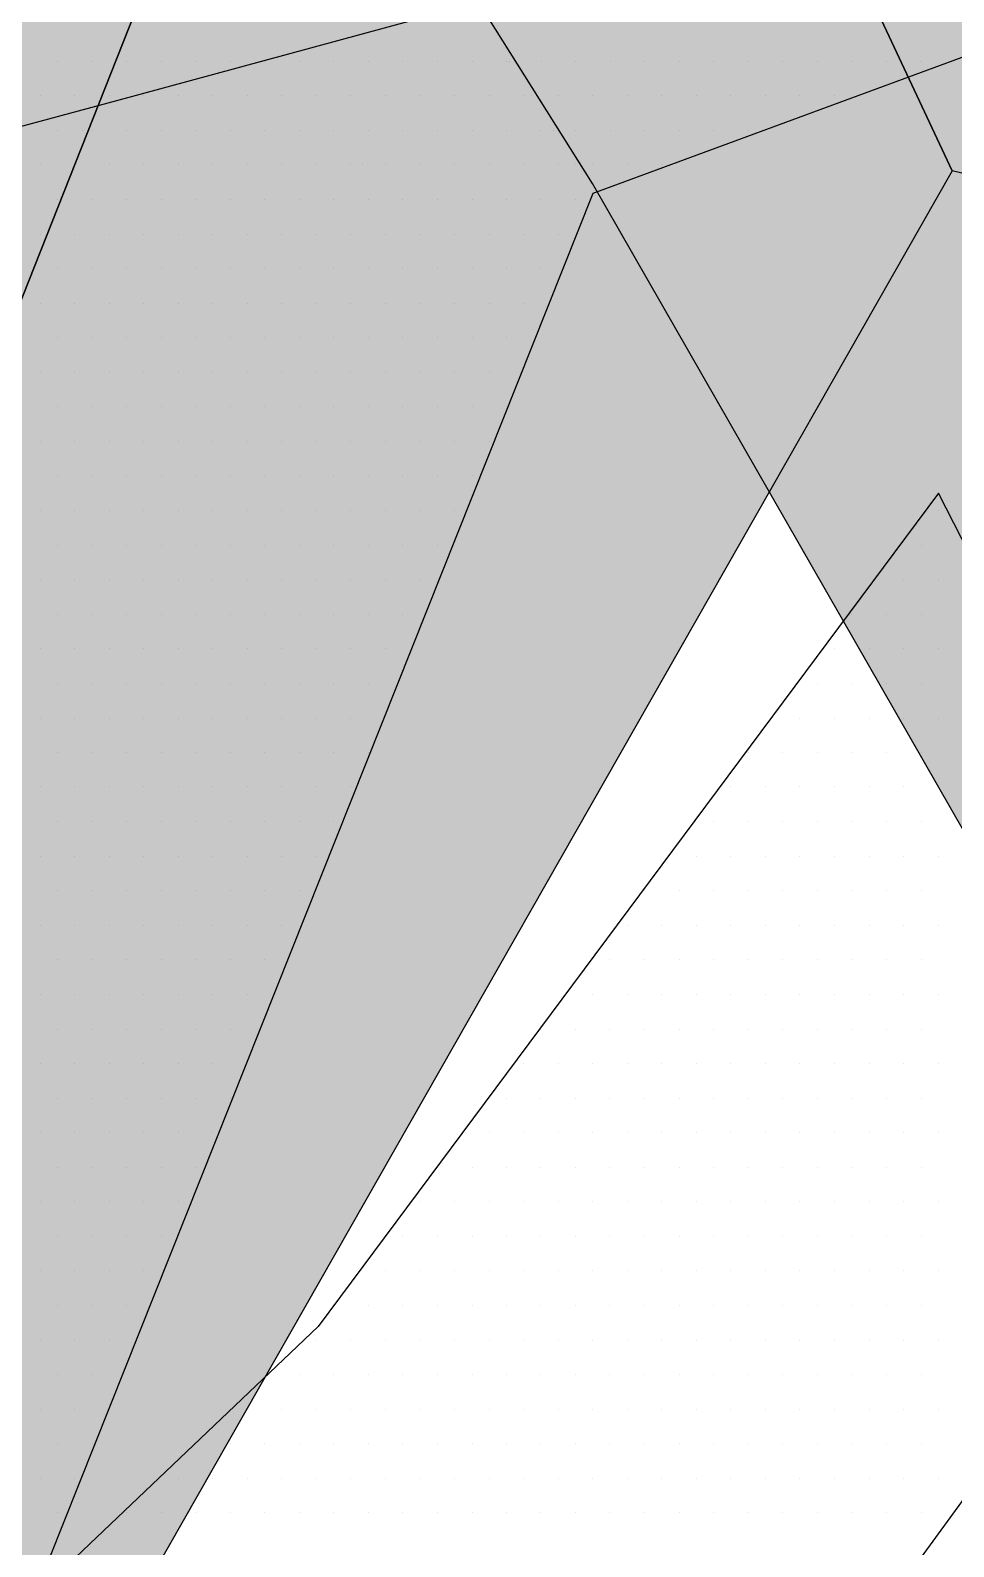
# Model space of a CAD drawing. Header units: metres. Extents: x 9606 to 9900, y 4805 to 4952.
# Drawn here: x 9864.864 to 9865.355, y 4851.531 to 4852.336 of the extents above; entities that cross this region are included whole.
import ezdxf

# ---------------------------------------------------------------- set-up
doc = ezdxf.new("R2010")
doc.units = ezdxf.units.M
doc.header["$LTSCALE"] = 2
doc.linetypes.add('CACHEX2', pattern=[0.75, 0.5, -0.25])
for name, color, linetype in [('CARTOUCHE', 7, 'Continuous'), ('LOGO', 4, 'Continuous'), ('rosace', 7, 'Continuous')]:
    doc.layers.add(name, color=color, linetype=linetype)

# ---------------------------------------------------------------- blocks, each defined once
blk = doc.blocks.new('A$C715108E3')
at = {"layer": 'LOGO', "color": 131}
for p, q in [((-9.2863, -14.5238), (-9.2863, -14.5238)), ((-9.1945, -14.5238), (-9.1945, -14.5238)), ((-9.1027, -14.5238), (-9.1027, -14.5238)), ((-9.0112, -14.5238), (-9.0112, -14.5238)), ((-8.9194, -14.5238), (-8.9194, -14.5238)), ((-8.8275, -14.5238), (-8.8275, -14.5238)), ((-8.7361, -14.5238), (-8.7361, -14.5238)), ((-8.6442, -14.5238), (-8.6442, -14.5238)), ((-8.552, -14.5238), (-8.552, -14.5238)), ((-8.461, -14.5238), (-8.461, -14.5238)), ((-8.3691, -14.5238), (-8.3691, -14.5238)), ((-8.2771, -14.5238), (-8.2771, -14.5238)), ((-8.1851, -14.5238), (-8.1851, -14.5238)), ((-8.0938, -14.5238), (-8.0938, -14.5238)), ((-8.0863, -14.5238), (-8.0863, -14.5238)), ((-8.0018, -14.5238), (-8.0018, -14.5238)), ((-7.91, -14.5238), (-7.91, -14.5238)), ((-7.8185, -14.5238), (-7.8185, -14.5238)), ((-7.7267, -14.5238), (-7.7267, -14.5238)), ((-7.635, -14.5238), (-7.635, -14.5238)), ((-7.5434, -14.5238), (-7.5434, -14.5238)), ((-7.4515, -14.5238), (-7.4515, -14.5238)), ((-7.3597, -14.5238), (-7.3597, -14.5238)), ((-7.2683, -14.5238), (-7.2683, -14.5238)), ((-7.1764, -14.5238), (-7.1764, -14.5238)), ((-7.0846, -14.5238), (-7.0846, -14.5238)), ((-6.9928, -14.5238), (-6.9928, -14.5238)), ((-9.3321, -14.6152), (-9.3321, -14.6152)), ((-9.2402, -14.6152), (-9.2402, -14.6152)), ((-9.1488, -14.6152), (-9.1488, -14.6152)), ((-9.0569, -14.6152), (-9.0569, -14.6152)), ((-8.9649, -14.6152), (-8.9649, -14.6152)), ((-8.8736, -14.6152), (-8.8736, -14.6152)), ((-8.7818, -14.6152), (-8.7818, -14.6152)), ((-8.69, -14.6152), (-8.69, -14.6152)), ((-8.5985, -14.6152), (-8.5985, -14.6152)), ((-8.5067, -14.6152), (-8.5067, -14.6152)), ((-8.4149, -14.6152), (-8.4149, -14.6152)), ((-8.3228, -14.6152), (-8.3228, -14.6152)), ((-8.2316, -14.6152), (-8.2316, -14.6152)), ((-8.1395, -14.6152), (-8.1395, -14.6152)), ((-8.0475, -14.6152), (-8.0475, -14.6152)), ((-8.0275, -14.6152), (-8.0275, -14.6152)), ((-7.9563, -14.6152), (-7.9563, -14.6152)), ((-7.8642, -14.6152), (-7.8642, -14.6152)), ((-7.7724, -14.6152), (-7.7724, -14.6152)), ((-7.6809, -14.6152), (-7.6809, -14.6152)), ((-7.5891, -14.6152), (-7.5891, -14.6152)), ((-7.4973, -14.6152), (-7.4973, -14.6152)), ((-7.4058, -14.6152), (-7.4058, -14.6152)), ((-7.314, -14.6152), (-7.314, -14.6152)), ((-7.2222, -14.6152), (-7.2222, -14.6152)), ((-9.2863, -14.7076), (-9.2863, -14.7076)), ((-9.2205, -14.7076), (-9.2205, -14.7076)), ((-9.1945, -14.7076), (-9.1945, -14.7076)), ((-9.1027, -14.7076), (-9.1027, -14.7076)), ((-9.0112, -14.7076), (-9.0112, -14.7076)), ((-8.9194, -14.7076), (-8.9194, -14.7076)), ((-8.8275, -14.7076), (-8.8275, -14.7076)), ((-8.7361, -14.7076), (-8.7361, -14.7076)), ((-8.6442, -14.7076), (-8.6442, -14.7076)), ((-8.552, -14.7076), (-8.552, -14.7076)), ((-8.461, -14.7076), (-8.461, -14.7076)), ((-8.3691, -14.7076), (-8.3691, -14.7076)), ((-8.2771, -14.7076), (-8.2771, -14.7076)), ((-8.1851, -14.7076), (-8.1851, -14.7076)), ((-8.0938, -14.7076), (-8.0938, -14.7076)), ((-8.002, -14.7076), (-8.002, -14.7076)), ((-7.9692, -14.7076), (-7.9692, -14.7076)), ((-7.91, -14.7076), (-7.91, -14.7076)), ((-7.8185, -14.7076), (-7.8185, -14.7076)), ((-7.7267, -14.7076), (-7.7267, -14.7076)), ((-7.635, -14.7076), (-7.635, -14.7076)), ((-7.5434, -14.7076), (-7.5434, -14.7076)), ((-7.4515, -14.7076), (-7.4515, -14.7076)), ((-9.3321, -14.7991), (-9.3321, -14.7991)), ((-9.2402, -14.7991), (-9.2402, -14.7991)), ((-9.1488, -14.7991), (-9.1488, -14.7991)), ((-9.0569, -14.7991), (-9.0569, -14.7991)), ((-8.9651, -14.7991), (-8.9651, -14.7991)), ((-8.8736, -14.7991), (-8.8736, -14.7991)), ((-8.7818, -14.7991), (-8.7818, -14.7991)), ((-8.69, -14.7991), (-8.69, -14.7991)), ((-8.5985, -14.7991), (-8.5985, -14.7991)), ((-8.5067, -14.7991), (-8.5067, -14.7991)), ((-8.4752, -14.7991), (-8.4752, -14.7991)), ((-8.4149, -14.7991), (-8.4149, -14.7991)), ((-8.3228, -14.7991), (-8.3228, -14.7991)), ((-8.2316, -14.7991), (-8.2316, -14.7991)), ((-8.1395, -14.7991), (-8.1395, -14.7991)), ((-8.0475, -14.7991), (-8.0475, -14.7991)), ((-7.9563, -14.7991), (-7.9563, -14.7991)), ((-7.9111, -14.7991), (-7.9111, -14.7991)), ((-7.8642, -14.7991), (-7.8642, -14.7991)), ((-7.7724, -14.7991), (-7.7724, -14.7991)), ((-7.6809, -14.7991), (-7.6809, -14.7991)), ((-9.2863, -14.8905), (-9.2863, -14.8905)), ((-9.1945, -14.8905), (-9.1945, -14.8905)), ((-9.1027, -14.8905), (-9.1027, -14.8905)), ((-9.0112, -14.8905), (-9.0112, -14.8905)), ((-8.9194, -14.8905), (-8.9194, -14.8905)), ((-8.8273, -14.8905), (-8.8273, -14.8905)), ((-8.7361, -14.8905), (-8.7361, -14.8905)), ((-8.6442, -14.8905), (-8.6442, -14.8905)), ((-8.552, -14.8905), (-8.552, -14.8905)), ((-8.461, -14.8905), (-8.461, -14.8905)), ((-8.3691, -14.8905), (-8.3691, -14.8905)), ((-8.2771, -14.8905), (-8.2771, -14.8905)), ((-8.1851, -14.8905), (-8.1851, -14.8905)), ((-8.094, -14.8905), (-8.094, -14.8905)), ((-8.002, -14.8905), (-8.002, -14.8905)), ((-7.91, -14.8905), (-7.91, -14.8905)), ((-9.3321, -14.9827), (-9.3321, -14.9827)), ((-9.2402, -14.9827), (-9.2402, -14.9827)), ((-9.1488, -14.9827), (-9.1488, -14.9827)), ((-9.0569, -14.9827), (-9.0569, -14.9827)), ((-8.9651, -14.9827), (-8.9651, -14.9827)), ((-8.8736, -14.9827), (-8.8736, -14.9827)), ((-8.7818, -14.9827), (-8.7818, -14.9827)), ((-8.69, -14.9827), (-8.69, -14.9827)), ((-8.5985, -14.9827), (-8.5985, -14.9827)), ((-8.5067, -14.9827), (-8.5067, -14.9827)), ((-8.4149, -14.9827), (-8.4149, -14.9827)), ((-8.3228, -14.9827), (-8.3228, -14.9827)), ((-8.2316, -14.9827), (-8.2316, -14.9827)), ((-8.1394, -14.9827), (-8.1394, -14.9827)), ((-8.0475, -14.9827), (-8.0475, -14.9827)), ((-7.9563, -14.9827), (-7.9563, -14.9827)), ((-9.2863, -15.0742), (-9.2863, -15.0742)), ((-9.1945, -15.0742), (-9.1945, -15.0742)), ((-9.1027, -15.0742), (-9.1027, -15.0742)), ((-9.0112, -15.0742), (-9.0112, -15.0742)), ((-8.9194, -15.0742), (-8.9194, -15.0742)), ((-8.8273, -15.0742), (-8.8273, -15.0742)), ((-8.7361, -15.0742), (-8.7361, -15.0742)), ((-8.6442, -15.0742), (-8.6442, -15.0742)), ((-8.552, -15.0742), (-8.552, -15.0742)), ((-8.461, -15.0742), (-8.461, -15.0742)), ((-8.3691, -15.0742), (-8.3691, -15.0742)), ((-8.2771, -15.0742), (-8.2771, -15.0742)), ((-8.1851, -15.0742), (-8.1851, -15.0742)), ((-8.094, -15.0742), (-8.094, -15.0742)), ((-8.002, -15.0742), (-8.002, -15.0742)), ((-9.3321, -15.1655), (-9.3321, -15.1655)), ((-9.2402, -15.1655), (-9.2402, -15.1655)), ((-9.1488, -15.1655), (-9.1488, -15.1655)), ((-9.0569, -15.1655), (-9.0569, -15.1655)), ((-8.9651, -15.1655), (-8.9651, -15.1655)), ((-8.8736, -15.1655), (-8.8736, -15.1655)), ((-8.7818, -15.1655), (-8.7818, -15.1655)), ((-8.69, -15.1655), (-8.69, -15.1655)), ((-8.5985, -15.1655), (-8.5985, -15.1655)), ((-8.5067, -15.1655), (-8.5067, -15.1655)), ((-8.4149, -15.1655), (-8.4149, -15.1655)), ((-8.3228, -15.1655), (-8.3228, -15.1655)), ((-8.2316, -15.1655), (-8.2316, -15.1655)), ((-8.1394, -15.1655), (-8.1394, -15.1655)), ((-8.0475, -15.1655), (-8.0475, -15.1655)), ((-9.2863, -15.2579), (-9.2863, -15.2579)), ((-9.1945, -15.2579), (-9.1945, -15.2579)), ((-9.1027, -15.2579), (-9.1027, -15.2579)), ((-9.0112, -15.2579), (-9.0112, -15.2579)), ((-8.9194, -15.2579), (-8.9194, -15.2579)), ((-8.8273, -15.2579), (-8.8273, -15.2579)), ((-8.7361, -15.2579), (-8.7361, -15.2579)), ((-8.6442, -15.2579), (-8.6442, -15.2579)), ((-8.552, -15.2579), (-8.552, -15.2579)), ((-8.461, -15.2579), (-8.461, -15.2579)), ((-8.3691, -15.2579), (-8.3691, -15.2579)), ((-8.2771, -15.2579), (-8.2771, -15.2579)), ((-8.1851, -15.2579), (-8.1851, -15.2579)), ((-8.094, -15.2579), (-8.094, -15.2579)), ((-9.3321, -15.3493), (-9.3321, -15.3493)), ((-9.2402, -15.3493), (-9.2402, -15.3493)), ((-9.1488, -15.3493), (-9.1488, -15.3493)), ((-9.0569, -15.3493), (-9.0569, -15.3493)), ((-8.9651, -15.3493), (-8.9651, -15.3493)), ((-8.8736, -15.3493), (-8.8736, -15.3493)), ((-8.7818, -15.3493), (-8.7818, -15.3493)), ((-8.69, -15.3493), (-8.69, -15.3493)), ((-8.5985, -15.3493), (-8.5985, -15.3493)), ((-8.5067, -15.3493), (-8.5067, -15.3493)), ((-8.4149, -15.3493), (-8.4149, -15.3493)), ((-8.3228, -15.3493), (-8.3228, -15.3493)), ((-8.2316, -15.3493), (-8.2316, -15.3493)), ((-8.1394, -15.3493), (-8.1394, -15.3493)), ((-9.2863, -15.4406), (-9.2863, -15.4406)), ((-9.1945, -15.4406), (-9.1945, -15.4406)), ((-9.1027, -15.4406), (-9.1027, -15.4406)), ((-9.0112, -15.4406), (-9.0112, -15.4406)), ((-8.9194, -15.4406), (-8.9194, -15.4406)), ((-8.8273, -15.4406), (-8.8273, -15.4406)), ((-8.7361, -15.4406), (-8.7361, -15.4406)), ((-8.6442, -15.4406), (-8.6442, -15.4406)), ((-8.552, -15.4406), (-8.552, -15.4406)), ((-8.461, -15.4406), (-8.461, -15.4406)), ((-8.3691, -15.4406), (-8.3691, -15.4406)), ((-8.2771, -15.4406), (-8.2771, -15.4406)), ((-8.1851, -15.4406), (-8.1851, -15.4406)), ((-8.094, -15.4406), (-8.094, -15.4406)), ((-9.3321, -15.5332), (-9.3321, -15.5332)), ((-9.2402, -15.5332), (-9.2402, -15.5332)), ((-9.1488, -15.5332), (-9.1488, -15.5332)), ((-9.0569, -15.5332), (-9.0569, -15.5332)), ((-8.9651, -15.5332), (-8.9651, -15.5332)), ((-8.8736, -15.5332), (-8.8736, -15.5332)), ((-8.7818, -15.5332), (-8.7818, -15.5332)), ((-8.69, -15.5332), (-8.69, -15.5332)), ((-8.5985, -15.5332), (-8.5985, -15.5332)), ((-8.5067, -15.5332), (-8.5067, -15.5332)), ((-8.4149, -15.5332), (-8.4149, -15.5332)), ((-8.3228, -15.5332), (-8.3228, -15.5332)), ((-8.2316, -15.5332), (-8.2316, -15.5332)), ((-8.1394, -15.5332), (-8.1394, -15.5332)), ((-9.2863, -15.6246), (-9.2863, -15.6246)), ((-9.1945, -15.6246), (-9.1945, -15.6246)), ((-9.1027, -15.6246), (-9.1027, -15.6246)), ((-9.0112, -15.6246), (-9.0112, -15.6246)), ((-8.9194, -15.6246), (-8.9194, -15.6246)), ((-8.8273, -15.6246), (-8.8273, -15.6246)), ((-8.7361, -15.6246), (-8.7361, -15.6246)), ((-8.6442, -15.6246), (-8.6442, -15.6246)), ((-8.552, -15.6246), (-8.552, -15.6246)), ((-8.461, -15.6246), (-8.461, -15.6246)), ((-8.3691, -15.6246), (-8.3691, -15.6246)), ((-8.2771, -15.6246), (-8.2771, -15.6246)), ((-8.1851, -15.6246), (-8.1851, -15.6246)), ((-9.3321, -15.7159), (-9.3321, -15.7159)), ((-9.2402, -15.7159), (-9.2402, -15.7159)), ((-9.1488, -15.7159), (-9.1488, -15.7159)), ((-9.0569, -15.7159), (-9.0569, -15.7159)), ((-8.9651, -15.7159), (-8.9651, -15.7159)), ((-8.8736, -15.7159), (-8.8736, -15.7159)), ((-8.7818, -15.7159), (-8.7818, -15.7159)), ((-8.69, -15.7159), (-8.69, -15.7159)), ((-8.5985, -15.7159), (-8.5985, -15.7159)), ((-8.5067, -15.7159), (-8.5067, -15.7159)), ((-8.4149, -15.7159), (-8.4149, -15.7159)), ((-8.3228, -15.7159), (-8.3228, -15.7159)), ((-8.2316, -15.7159), (-8.2316, -15.7159)), ((-6.9811, -15.7159), (-6.9811, -15.7159)), ((-6.947, -15.7159), (-6.947, -15.7159)), ((-9.2863, -15.8081), (-9.2863, -15.8081)), ((-9.1945, -15.8081), (-9.1945, -15.8081)), ((-9.1027, -15.8081), (-9.1027, -15.8081)), ((-9.0112, -15.8081), (-9.0112, -15.8081)), ((-8.9194, -15.8081), (-8.9194, -15.8081)), ((-8.8273, -15.8081), (-8.8273, -15.8081)), ((-8.7361, -15.8081), (-8.7361, -15.8081)), ((-8.6442, -15.8081), (-8.6442, -15.8081)), ((-8.552, -15.8081), (-8.552, -15.8081)), ((-8.461, -15.8081), (-8.461, -15.8081)), ((-8.3691, -15.8081), (-8.3691, -15.8081)), ((-8.2771, -15.8081), (-8.2771, -15.8081)), ((-7.049, -15.8081), (-7.049, -15.8081)), ((-6.9924, -15.8081), (-6.9924, -15.8081)), ((-9.3321, -15.8996), (-9.3321, -15.8996)), ((-9.2402, -15.8996), (-9.2402, -15.8996)), ((-9.1488, -15.8996), (-9.1488, -15.8996)), ((-9.0569, -15.8996), (-9.0569, -15.8996)), ((-8.9651, -15.8996), (-8.9651, -15.8996)), ((-8.8736, -15.8996), (-8.8736, -15.8996)), ((-8.7818, -15.8996), (-8.7818, -15.8996)), ((-8.69, -15.8996), (-8.69, -15.8996)), ((-8.5985, -15.8996), (-8.5985, -15.8996)), ((-8.5067, -15.8996), (-8.5067, -15.8996)), ((-8.4149, -15.8996), (-8.4149, -15.8996)), ((-8.3228, -15.8996), (-8.3228, -15.8996)), ((-7.1176, -15.8996), (-7.1176, -15.8996)), ((-7.0389, -15.8996), (-7.0389, -15.8996)), ((-6.947, -15.8996), (-6.947, -15.8996)), ((-9.2863, -15.991), (-9.2863, -15.991)), ((-9.1945, -15.991), (-9.1945, -15.991)), ((-9.1027, -15.991), (-9.1027, -15.991)), ((-9.0112, -15.991), (-9.0112, -15.991)), ((-8.9194, -15.991), (-8.9194, -15.991)), ((-8.8273, -15.991), (-8.8273, -15.991)), ((-8.7361, -15.991), (-8.7361, -15.991)), ((-8.6442, -15.991), (-8.6442, -15.991)), ((-8.552, -15.991), (-8.552, -15.991)), ((-8.461, -15.991), (-8.461, -15.991)), ((-8.3691, -15.991), (-8.3691, -15.991)), ((-7.1856, -15.991), (-7.1856, -15.991)), ((-7.1764, -15.991), (-7.1764, -15.991)), ((-7.0846, -15.991), (-7.0846, -15.991)), ((-6.9924, -15.991), (-6.9924, -15.991)), ((-9.3321, -16.0834), (-9.3321, -16.0834)), ((-9.2402, -16.0834), (-9.2402, -16.0834)), ((-9.1488, -16.0834), (-9.1488, -16.0834)), ((-9.0569, -16.0834), (-9.0569, -16.0834)), ((-8.9651, -16.0834), (-8.9651, -16.0834)), ((-8.8736, -16.0834), (-8.8736, -16.0834)), ((-8.7818, -16.0834), (-8.7818, -16.0834)), ((-8.69, -16.0834), (-8.69, -16.0834)), ((-8.5985, -16.0834), (-8.5985, -16.0834)), ((-8.5067, -16.0834), (-8.5067, -16.0834)), ((-8.4149, -16.0834), (-8.4149, -16.0834)), ((-7.254, -16.0834), (-7.254, -16.0834)), ((-7.2222, -16.0834), (-7.2222, -16.0834)), ((-7.1307, -16.0834), (-7.1307, -16.0834)), ((-7.0389, -16.0834), (-7.0389, -16.0834)), ((-6.947, -16.0834), (-6.947, -16.0834)), ((-9.2863, -16.1747), (-9.2863, -16.1747)), ((-9.1945, -16.1747), (-9.1945, -16.1747)), ((-9.1027, -16.1747), (-9.1027, -16.1747)), ((-9.0112, -16.1747), (-9.0112, -16.1747)), ((-8.9194, -16.1747), (-8.9194, -16.1747)), ((-8.8273, -16.1747), (-8.8273, -16.1747)), ((-8.7361, -16.1747), (-8.7361, -16.1747)), ((-8.6442, -16.1747), (-8.6442, -16.1747)), ((-8.552, -16.1747), (-8.552, -16.1747)), ((-8.461, -16.1747), (-8.461, -16.1747)), ((-7.3228, -16.1747), (-7.3228, -16.1747)), ((-7.2683, -16.1747), (-7.2683, -16.1747)), ((-7.1764, -16.1747), (-7.1764, -16.1747)), ((-7.0846, -16.1747), (-7.0846, -16.1747)), ((-6.9924, -16.1747), (-6.9924, -16.1747)), ((-9.3321, -16.2673), (-9.3321, -16.2673)), ((-9.2402, -16.2673), (-9.2402, -16.2673)), ((-9.1488, -16.2673), (-9.1488, -16.2673)), ((-9.0569, -16.2673), (-9.0569, -16.2673)), ((-8.9651, -16.2673), (-8.9651, -16.2673)), ((-8.8736, -16.2673), (-8.8736, -16.2673)), ((-8.7818, -16.2673), (-8.7818, -16.2673)), ((-8.69, -16.2673), (-8.69, -16.2673)), ((-8.5985, -16.2673), (-8.5985, -16.2673)), ((-8.5067, -16.2673), (-8.5067, -16.2673)), ((-7.3908, -16.2673), (-7.3908, -16.2673)), ((-7.314, -16.2673), (-7.314, -16.2673)), ((-7.2222, -16.2673), (-7.2222, -16.2673)), ((-7.1307, -16.2673), (-7.1307, -16.2673)), ((-7.0389, -16.2673), (-7.0389, -16.2673)), ((-6.947, -16.2673), (-6.947, -16.2673)), ((-9.2863, -16.3587), (-9.2863, -16.3587)), ((-9.1945, -16.3587), (-9.1945, -16.3587)), ((-9.1027, -16.3587), (-9.1027, -16.3587)), ((-9.0112, -16.3587), (-9.0112, -16.3587)), ((-8.9194, -16.3587), (-8.9194, -16.3587)), ((-8.8273, -16.3587), (-8.8273, -16.3587)), ((-8.7361, -16.3587), (-8.7361, -16.3587)), ((-8.6442, -16.3587), (-8.6442, -16.3587)), ((-8.552, -16.3587), (-8.552, -16.3587)), ((-8.461, -16.3587), (-8.461, -16.3587)), ((-7.4592, -16.3587), (-7.4592, -16.3587)), ((-7.4515, -16.3587), (-7.4515, -16.3587)), ((-7.3597, -16.3587), (-7.3597, -16.3587)), ((-7.2683, -16.3587), (-7.2683, -16.3587)), ((-7.1764, -16.3587), (-7.1764, -16.3587)), ((-7.0846, -16.3587), (-7.0846, -16.3587)), ((-6.9924, -16.3587), (-6.9924, -16.3587)), ((-9.3321, -16.45), (-9.3321, -16.45)), ((-9.2402, -16.45), (-9.2402, -16.45)), ((-9.1488, -16.45), (-9.1488, -16.45)), ((-9.0569, -16.45), (-9.0569, -16.45)), ((-8.9651, -16.45), (-8.9651, -16.45)), ((-8.8736, -16.45), (-8.8736, -16.45)), ((-8.7818, -16.45), (-8.7818, -16.45)), ((-8.69, -16.45), (-8.69, -16.45)), ((-8.5985, -16.45), (-8.5985, -16.45)), ((-8.5067, -16.45), (-8.5067, -16.45)), ((-7.5276, -16.45), (-7.5276, -16.45)), ((-7.4973, -16.45), (-7.4973, -16.45)), ((-7.4058, -16.45), (-7.4058, -16.45)), ((-7.314, -16.45), (-7.314, -16.45)), ((-7.2222, -16.45), (-7.2222, -16.45)), ((-7.1307, -16.45), (-7.1307, -16.45)), ((-7.0389, -16.45), (-7.0389, -16.45)), ((-6.947, -16.45), (-6.947, -16.45)), ((-9.2863, -16.5424), (-9.2863, -16.5424)), ((-9.1945, -16.5424), (-9.1945, -16.5424)), ((-9.1027, -16.5424), (-9.1027, -16.5424)), ((-9.0112, -16.5424), (-9.0112, -16.5424)), ((-8.9194, -16.5424), (-8.9194, -16.5424)), ((-8.8273, -16.5424), (-8.8273, -16.5424)), ((-8.7361, -16.5424), (-8.7361, -16.5424)), ((-8.6442, -16.5424), (-8.6442, -16.5424)), ((-8.552, -16.5424), (-8.552, -16.5424)), ((-7.5957, -16.5424), (-7.5957, -16.5424)), ((-7.5434, -16.5424), (-7.5434, -16.5424)), ((-7.4515, -16.5424), (-7.4515, -16.5424)), ((-7.3597, -16.5424), (-7.3597, -16.5424)), ((-7.2683, -16.5424), (-7.2683, -16.5424)), ((-7.1764, -16.5424), (-7.1764, -16.5424)), ((-7.0846, -16.5424), (-7.0846, -16.5424)), ((-6.9924, -16.5424), (-6.9924, -16.5424)), ((-9.3321, -16.6339), (-9.3321, -16.6339)), ((-9.2402, -16.6339), (-9.2402, -16.6339)), ((-9.1488, -16.6339), (-9.1488, -16.6339)), ((-9.0569, -16.6339), (-9.0569, -16.6339)), ((-8.9651, -16.6339), (-8.9651, -16.6339)), ((-8.8736, -16.6339), (-8.8736, -16.6339)), ((-8.7818, -16.6339), (-8.7818, -16.6339)), ((-8.69, -16.6339), (-8.69, -16.6339)), ((-8.5985, -16.6339), (-8.5985, -16.6339)), ((-7.6641, -16.6339), (-7.6641, -16.6339)), ((-7.5891, -16.6339), (-7.5891, -16.6339)), ((-7.4973, -16.6339), (-7.4973, -16.6339)), ((-7.4058, -16.6339), (-7.4058, -16.6339)), ((-7.314, -16.6339), (-7.314, -16.6339)), ((-7.2222, -16.6339), (-7.2222, -16.6339)), ((-7.1307, -16.6339), (-7.1307, -16.6339)), ((-7.0389, -16.6339), (-7.0389, -16.6339)), ((-6.947, -16.6339), (-6.947, -16.6339)), ((-9.2863, -16.7251), (-9.2863, -16.7251)), ((-9.1945, -16.7251), (-9.1945, -16.7251)), ((-9.1027, -16.7251), (-9.1027, -16.7251)), ((-9.0112, -16.7251), (-9.0112, -16.7251)), ((-8.9194, -16.7251), (-8.9194, -16.7251)), ((-8.8273, -16.7251), (-8.8273, -16.7251)), ((-8.7361, -16.7251), (-8.7361, -16.7251)), ((-8.6442, -16.7251), (-8.6442, -16.7251)), ((-7.7321, -16.7251), (-7.7321, -16.7251)), ((-7.7267, -16.7251), (-7.7267, -16.7251)), ((-7.635, -16.7251), (-7.635, -16.7251)), ((-7.5434, -16.7251), (-7.5434, -16.7251)), ((-7.4515, -16.7251), (-7.4515, -16.7251)), ((-7.3597, -16.7251), (-7.3597, -16.7251)), ((-7.2683, -16.7251), (-7.2683, -16.7251)), ((-7.1764, -16.7251), (-7.1764, -16.7251)), ((-7.0846, -16.7251), (-7.0846, -16.7251)), ((-6.9924, -16.7251), (-6.9924, -16.7251)), ((-9.3321, -16.8175), (-9.3321, -16.8175)), ((-9.2402, -16.8175), (-9.2402, -16.8175)), ((-9.1488, -16.8175), (-9.1488, -16.8175)), ((-9.0569, -16.8175), (-9.0569, -16.8175)), ((-8.9651, -16.8175), (-8.9651, -16.8175)), ((-8.8736, -16.8175), (-8.8736, -16.8175)), ((-8.7818, -16.8175), (-8.7818, -16.8175)), ((-8.69, -16.8175), (-8.69, -16.8175)), ((-7.8005, -16.8175), (-7.8005, -16.8175)), ((-7.7724, -16.8175), (-7.7724, -16.8175)), ((-7.6809, -16.8175), (-7.6809, -16.8175)), ((-7.5891, -16.8175), (-7.5891, -16.8175)), ((-7.4973, -16.8175), (-7.4973, -16.8175)), ((-7.4058, -16.8175), (-7.4058, -16.8175)), ((-7.314, -16.8175), (-7.314, -16.8175)), ((-7.2222, -16.8175), (-7.2222, -16.8175)), ((-7.1307, -16.8175), (-7.1307, -16.8175)), ((-7.0389, -16.8175), (-7.0389, -16.8175)), ((-6.947, -16.8175), (-6.947, -16.8175)), ((-9.2863, -16.909), (-9.2863, -16.909)), ((-9.1945, -16.909), (-9.1945, -16.909)), ((-9.1027, -16.909), (-9.1027, -16.909)), ((-9.0112, -16.909), (-9.0112, -16.909)), ((-8.9194, -16.909), (-8.9194, -16.909)), ((-8.8273, -16.909), (-8.8273, -16.909)), ((-8.7361, -16.909), (-8.7361, -16.909)), ((-7.8693, -16.909), (-7.8693, -16.909)), ((-7.8187, -16.909), (-7.8187, -16.909)), ((-7.7267, -16.909), (-7.7267, -16.909)), ((-7.635, -16.909), (-7.635, -16.909)), ((-7.5434, -16.909), (-7.5434, -16.909)), ((-7.4515, -16.909), (-7.4515, -16.909)), ((-7.3597, -16.909), (-7.3597, -16.909)), ((-7.2683, -16.909), (-7.2683, -16.909)), ((-7.1764, -16.909), (-7.1764, -16.909)), ((-7.0846, -16.909), (-7.0846, -16.909)), ((-6.9924, -16.909), (-6.9924, -16.909)), ((-9.3321, -17.0003), (-9.3321, -17.0003)), ((-9.2402, -17.0003), (-9.2402, -17.0003)), ((-9.1488, -17.0003), (-9.1488, -17.0003)), ((-9.0569, -17.0003), (-9.0569, -17.0003)), ((-8.9651, -17.0003), (-8.9651, -17.0003)), ((-8.8736, -17.0003), (-8.8736, -17.0003)), ((-8.7818, -17.0003), (-8.7818, -17.0003)), ((-7.9373, -17.0003), (-7.9373, -17.0003)), ((-7.8642, -17.0003), (-7.8642, -17.0003)), ((-7.7724, -17.0003), (-7.7724, -17.0003)), ((-7.6809, -17.0003), (-7.6809, -17.0003)), ((-7.5891, -17.0003), (-7.5891, -17.0003)), ((-7.4973, -17.0003), (-7.4973, -17.0003)), ((-7.4058, -17.0003), (-7.4058, -17.0003)), ((-7.314, -17.0003), (-7.314, -17.0003)), ((-7.2222, -17.0003), (-7.2222, -17.0003)), ((-7.1307, -17.0003), (-7.1307, -17.0003)), ((-7.0389, -17.0003), (-7.0389, -17.0003)), ((-6.947, -17.0003), (-6.947, -17.0003)), ((-9.2863, -17.0928), (-9.2863, -17.0928)), ((-9.1945, -17.0928), (-9.1945, -17.0928)), ((-9.1027, -17.0928), (-9.1027, -17.0928)), ((-9.0112, -17.0928), (-9.0112, -17.0928)), ((-8.9194, -17.0928), (-8.9194, -17.0928)), ((-8.8273, -17.0928), (-8.8273, -17.0928)), ((-8.0059, -17.0928), (-8.0059, -17.0928)), ((-8.002, -17.0928), (-8.002, -17.0928)), ((-7.91, -17.0928), (-7.91, -17.0928)), ((-7.8187, -17.0928), (-7.8187, -17.0928)), ((-7.7267, -17.0928), (-7.7267, -17.0928)), ((-7.635, -17.0928), (-7.635, -17.0928)), ((-7.5434, -17.0928), (-7.5434, -17.0928)), ((-7.4515, -17.0928), (-7.4515, -17.0928)), ((-7.3597, -17.0928), (-7.3597, -17.0928)), ((-7.2683, -17.0928), (-7.2683, -17.0928)), ((-7.1764, -17.0928), (-7.1764, -17.0928)), ((-7.0846, -17.0928), (-7.0846, -17.0928)), ((-6.9924, -17.0928), (-6.9924, -17.0928)), ((-9.3321, -17.1843), (-9.3321, -17.1843)), ((-9.2402, -17.1843), (-9.2402, -17.1843)), ((-9.1488, -17.1843), (-9.1488, -17.1843)), ((-9.0569, -17.1843), (-9.0569, -17.1843)), ((-8.9651, -17.1843), (-8.9651, -17.1843)), ((-8.8736, -17.1843), (-8.8736, -17.1843)), ((-8.0743, -17.1843), (-8.0743, -17.1843)), ((-8.0475, -17.1843), (-8.0475, -17.1843)), ((-7.9563, -17.1843), (-7.9563, -17.1843)), ((-7.8642, -17.1843), (-7.8642, -17.1843)), ((-7.7724, -17.1843), (-7.7724, -17.1843)), ((-7.6809, -17.1843), (-7.6809, -17.1843)), ((-7.5891, -17.1843), (-7.5891, -17.1843)), ((-7.4973, -17.1843), (-7.4973, -17.1843)), ((-7.4058, -17.1843), (-7.4058, -17.1843)), ((-7.314, -17.1843), (-7.314, -17.1843)), ((-7.2222, -17.1843), (-7.2222, -17.1843)), ((-7.1307, -17.1843), (-7.1307, -17.1843)), ((-7.0389, -17.1843), (-7.0389, -17.1843)), ((-6.947, -17.1843), (-6.947, -17.1843)), ((-9.2863, -17.2756), (-9.2863, -17.2756)), ((-9.1945, -17.2756), (-9.1945, -17.2756)), ((-9.1027, -17.2756), (-9.1027, -17.2756)), ((-9.0112, -17.2756), (-9.0112, -17.2756)), ((-8.9194, -17.2756), (-8.9194, -17.2756)), ((-8.8273, -17.2756), (-8.8273, -17.2756)), ((-8.1424, -17.2756), (-8.1424, -17.2756)), ((-8.094, -17.2756), (-8.094, -17.2756)), ((-8.002, -17.2756), (-8.002, -17.2756)), ((-7.91, -17.2756), (-7.91, -17.2756)), ((-7.8187, -17.2756), (-7.8187, -17.2756)), ((-7.7267, -17.2756), (-7.7267, -17.2756)), ((-7.635, -17.2756), (-7.635, -17.2756)), ((-7.5434, -17.2756), (-7.5434, -17.2756)), ((-7.4515, -17.2756), (-7.4515, -17.2756)), ((-7.3597, -17.2756), (-7.3597, -17.2756)), ((-7.2683, -17.2756), (-7.2683, -17.2756)), ((-7.1764, -17.2756), (-7.1764, -17.2756)), ((-7.0846, -17.2756), (-7.0846, -17.2756)), ((-6.9924, -17.2756), (-6.9924, -17.2756)), ((-9.3321, -17.368), (-9.3321, -17.368)), ((-9.2402, -17.368), (-9.2402, -17.368)), ((-9.1488, -17.368), (-9.1488, -17.368)), ((-9.0569, -17.368), (-9.0569, -17.368)), ((-8.9651, -17.368), (-8.9651, -17.368)), ((-8.8736, -17.368), (-8.8736, -17.368)), ((-8.2108, -17.368), (-8.2108, -17.368)), ((-8.1394, -17.368), (-8.1394, -17.368)), ((-8.0475, -17.368), (-8.0475, -17.368)), ((-7.9563, -17.368), (-7.9563, -17.368)), ((-7.8642, -17.368), (-7.8642, -17.368)), ((-7.7724, -17.368), (-7.7724, -17.368)), ((-7.6809, -17.368), (-7.6809, -17.368)), ((-7.5891, -17.368), (-7.5891, -17.368)), ((-7.4973, -17.368), (-7.4973, -17.368)), ((-7.4058, -17.368), (-7.4058, -17.368)), ((-7.314, -17.368), (-7.314, -17.368)), ((-7.2222, -17.368), (-7.2222, -17.368)), ((-7.1307, -17.368), (-7.1307, -17.368)), ((-7.0389, -17.368), (-7.0389, -17.368)), ((-6.947, -17.368), (-6.947, -17.368)), ((-9.2863, -17.4592), (-9.2863, -17.4592)), ((-9.1945, -17.4592), (-9.1945, -17.4592)), ((-9.1027, -17.4592), (-9.1027, -17.4592)), ((-9.0112, -17.4592), (-9.0112, -17.4592)), ((-8.9194, -17.4592), (-8.9194, -17.4592)), ((-8.2788, -17.4592), (-8.2788, -17.4592)), ((-8.2771, -17.4592), (-8.2771, -17.4592)), ((-8.1851, -17.4592), (-8.1851, -17.4592)), ((-8.094, -17.4592), (-8.094, -17.4592)), ((-8.002, -17.4592), (-8.002, -17.4592)), ((-7.91, -17.4592), (-7.91, -17.4592)), ((-7.8187, -17.4592), (-7.8187, -17.4592)), ((-7.7267, -17.4592), (-7.7267, -17.4592)), ((-7.635, -17.4592), (-7.635, -17.4592)), ((-7.5434, -17.4592), (-7.5434, -17.4592)), ((-7.4515, -17.4592), (-7.4515, -17.4592)), ((-7.3597, -17.4592), (-7.3597, -17.4592)), ((-7.2683, -17.4592), (-7.2683, -17.4592)), ((-7.1764, -17.4592), (-7.1764, -17.4592)), ((-7.0846, -17.4592), (-7.0846, -17.4592)), ((-6.9924, -17.4592), (-6.9924, -17.4592)), ((-9.3321, -17.5507), (-9.3321, -17.5507)), ((-9.2402, -17.5507), (-9.2402, -17.5507)), ((-9.1488, -17.5507), (-9.1488, -17.5507)), ((-9.0569, -17.5507), (-9.0569, -17.5507)), ((-8.9651, -17.5507), (-8.9651, -17.5507)), ((-8.3472, -17.5507), (-8.3472, -17.5507)), ((-8.3228, -17.5507), (-8.3228, -17.5507)), ((-8.2316, -17.5507), (-8.2316, -17.5507)), ((-8.1394, -17.5507), (-8.1394, -17.5507)), ((-8.0475, -17.5507), (-8.0475, -17.5507)), ((-7.9563, -17.5507), (-7.9563, -17.5507)), ((-7.8642, -17.5507), (-7.8642, -17.5507)), ((-7.7724, -17.5507), (-7.7724, -17.5507)), ((-7.6809, -17.5507), (-7.6809, -17.5507)), ((-7.5891, -17.5507), (-7.5891, -17.5507)), ((-7.4973, -17.5507), (-7.4973, -17.5507)), ((-7.4058, -17.5507), (-7.4058, -17.5507)), ((-7.314, -17.5507), (-7.314, -17.5507)), ((-7.2222, -17.5507), (-7.2222, -17.5507)), ((-7.1307, -17.5507), (-7.1307, -17.5507)), ((-7.0389, -17.5507), (-7.0389, -17.5507)), ((-6.947, -17.5507), (-6.947, -17.5507)), ((-9.2863, -17.6431), (-9.2863, -17.6431)), ((-9.1945, -17.6431), (-9.1945, -17.6431)), ((-9.1027, -17.6431), (-9.1027, -17.6431)), ((-9.0112, -17.6431), (-9.0112, -17.6431)), ((-8.4156, -17.6431), (-8.4156, -17.6431)), ((-8.3691, -17.6431), (-8.3691, -17.6431)), ((-8.2771, -17.6431), (-8.2771, -17.6431)), ((-8.1851, -17.6431), (-8.1851, -17.6431)), ((-8.094, -17.6431), (-8.094, -17.6431)), ((-8.002, -17.6431), (-8.002, -17.6431)), ((-7.91, -17.6431), (-7.91, -17.6431)), ((-7.8187, -17.6431), (-7.8187, -17.6431)), ((-7.7267, -17.6431), (-7.7267, -17.6431)), ((-7.635, -17.6431), (-7.635, -17.6431)), ((-7.5434, -17.6431), (-7.5434, -17.6431)), ((-7.4515, -17.6431), (-7.4515, -17.6431)), ((-7.3597, -17.6431), (-7.3597, -17.6431)), ((-7.2683, -17.6431), (-7.2683, -17.6431)), ((-7.1764, -17.6431), (-7.1764, -17.6431)), ((-7.0846, -17.6431), (-7.0846, -17.6431)), ((-6.9924, -17.6431), (-6.9924, -17.6431)), ((-9.3321, -17.7343), (-9.3321, -17.7343)), ((-9.2402, -17.7343), (-9.2402, -17.7343)), ((-9.1488, -17.7343), (-9.1488, -17.7343)), ((-9.0569, -17.7343), (-9.0569, -17.7343)), ((-8.4838, -17.7343), (-8.4838, -17.7343)), ((-8.4149, -17.7343), (-8.4149, -17.7343)), ((-8.3228, -17.7343), (-8.3228, -17.7343)), ((-8.2316, -17.7343), (-8.2316, -17.7343)), ((-8.1394, -17.7343), (-8.1394, -17.7343)), ((-8.0475, -17.7343), (-8.0475, -17.7343)), ((-7.9563, -17.7343), (-7.9563, -17.7343)), ((-7.8642, -17.7343), (-7.8642, -17.7343)), ((-7.7724, -17.7343), (-7.7724, -17.7343)), ((-7.6809, -17.7343), (-7.6809, -17.7343)), ((-7.5891, -17.7343), (-7.5891, -17.7343)), ((-7.4973, -17.7343), (-7.4973, -17.7343)), ((-7.4058, -17.7343), (-7.4058, -17.7343)), ((-7.314, -17.7343), (-7.314, -17.7343)), ((-7.2222, -17.7343), (-7.2222, -17.7343)), ((-7.1307, -17.7343), (-7.1307, -17.7343)), ((-7.0389, -17.7343), (-7.0389, -17.7343)), ((-6.947, -17.7343), (-6.947, -17.7343)), ((-9.2863, -17.8258), (-9.2863, -17.8258)), ((-9.1945, -17.8258), (-9.1945, -17.8258)), ((-9.1027, -17.8258), (-9.1027, -17.8258)), ((-8.552, -17.8258), (-8.552, -17.8258)), ((-8.461, -17.8258), (-8.461, -17.8258)), ((-8.3691, -17.8258), (-8.3691, -17.8258)), ((-8.2771, -17.8258), (-8.2771, -17.8258)), ((-8.1851, -17.8258), (-8.1851, -17.8258)), ((-8.094, -17.8258), (-8.094, -17.8258)), ((-8.002, -17.8258), (-8.002, -17.8258)), ((-7.91, -17.8258), (-7.91, -17.8258)), ((-7.8187, -17.8258), (-7.8187, -17.8258)), ((-7.7267, -17.8258), (-7.7267, -17.8258)), ((-7.635, -17.8258), (-7.635, -17.8258)), ((-7.5434, -17.8258), (-7.5434, -17.8258)), ((-7.4515, -17.8258), (-7.4515, -17.8258)), ((-7.3597, -17.8258), (-7.3597, -17.8258)), ((-7.2683, -17.8258), (-7.2683, -17.8258)), ((-7.1764, -17.8258), (-7.1764, -17.8258)), ((-7.0846, -17.8258), (-7.0846, -17.8258)), ((-6.9924, -17.8258), (-6.9924, -17.8258)), ((-9.3321, -17.9182), (-9.3321, -17.9182)), ((-9.2402, -17.9182), (-9.2402, -17.9182)), ((-9.1488, -17.9182), (-9.1488, -17.9182)), ((-8.6315, -17.9182), (-8.6315, -17.9182)), ((-8.5985, -17.9182), (-8.5985, -17.9182)), ((-8.5067, -17.9182), (-8.5067, -17.9182)), ((-8.4149, -17.9182), (-8.4149, -17.9182)), ((-8.3228, -17.9182), (-8.3228, -17.9182)), ((-8.2316, -17.9182), (-8.2316, -17.9182)), ((-8.1394, -17.9182), (-8.1394, -17.9182)), ((-8.0475, -17.9182), (-8.0475, -17.9182)), ((-7.9563, -17.9182), (-7.9563, -17.9182)), ((-7.8642, -17.9182), (-7.8642, -17.9182)), ((-7.7724, -17.9182), (-7.7724, -17.9182)), ((-7.6809, -17.9182), (-7.6809, -17.9182)), ((-7.5891, -17.9182), (-7.5891, -17.9182)), ((-7.4973, -17.9182), (-7.4973, -17.9182)), ((-7.4058, -17.9182), (-7.4058, -17.9182)), ((-7.314, -17.9182), (-7.314, -17.9182)), ((-7.2222, -17.9182), (-7.2222, -17.9182)), ((-7.1307, -17.9182), (-7.1307, -17.9182)), ((-7.0389, -17.9182), (-7.0389, -17.9182)), ((-6.947, -17.9182), (-6.947, -17.9182)), ((-9.2863, -18.0097), (-9.2863, -18.0097)), ((-9.1945, -18.0097), (-9.1945, -18.0097)), ((-8.7278, -18.0097), (-8.7278, -18.0097)), ((-8.6442, -18.0097), (-8.6442, -18.0097)), ((-8.552, -18.0097), (-8.552, -18.0097)), ((-8.461, -18.0097), (-8.461, -18.0097)), ((-8.3691, -18.0097), (-8.3691, -18.0097)), ((-8.2771, -18.0097), (-8.2771, -18.0097)), ((-8.1851, -18.0097), (-8.1851, -18.0097)), ((-8.094, -18.0097), (-8.094, -18.0097)), ((-8.002, -18.0097), (-8.002, -18.0097)), ((-7.91, -18.0097), (-7.91, -18.0097)), ((-7.8187, -18.0097), (-7.8187, -18.0097)), ((-7.7267, -18.0097), (-7.7267, -18.0097)), ((-7.635, -18.0097), (-7.635, -18.0097)), ((-7.5434, -18.0097), (-7.5434, -18.0097)), ((-7.4515, -18.0097), (-7.4515, -18.0097)), ((-7.3597, -18.0097), (-7.3597, -18.0097)), ((-7.2683, -18.0097), (-7.2683, -18.0097)), ((-7.1764, -18.0097), (-7.1764, -18.0097)), ((-7.0846, -18.0097), (-7.0846, -18.0097)), ((-6.9924, -18.0097), (-6.9924, -18.0097)), ((-9.3321, -18.1009), (-9.3321, -18.1009)), ((-9.2402, -18.1009), (-9.2402, -18.1009)), ((-8.8245, -18.1009), (-8.8245, -18.1009)), ((-8.7818, -18.1009), (-8.7818, -18.1009)), ((-8.69, -18.1009), (-8.69, -18.1009)), ((-8.5985, -18.1009), (-8.5985, -18.1009)), ((-8.5067, -18.1009), (-8.5067, -18.1009)), ((-8.4149, -18.1009), (-8.4149, -18.1009)), ((-8.3228, -18.1009), (-8.3228, -18.1009)), ((-8.2316, -18.1009), (-8.2316, -18.1009)), ((-8.1394, -18.1009), (-8.1394, -18.1009)), ((-8.0475, -18.1009), (-8.0475, -18.1009)), ((-7.9563, -18.1009), (-7.9563, -18.1009)), ((-7.8642, -18.1009), (-7.8642, -18.1009)), ((-7.7724, -18.1009), (-7.7724, -18.1009)), ((-7.6809, -18.1009), (-7.6809, -18.1009)), ((-7.5891, -18.1009), (-7.5891, -18.1009)), ((-7.4973, -18.1009), (-7.4973, -18.1009)), ((-7.4058, -18.1009), (-7.4058, -18.1009)), ((-7.314, -18.1009), (-7.314, -18.1009)), ((-7.2222, -18.1009), (-7.2222, -18.1009)), ((-7.1307, -18.1009), (-7.1307, -18.1009)), ((-7.0389, -18.1009), (-7.0389, -18.1009)), ((-6.947, -18.1009), (-6.947, -18.1009)), ((-9.2863, -18.1933), (-9.2863, -18.1933)), ((-9.1945, -18.1933), (-9.1945, -18.1933)), ((-8.9216, -18.1933), (-8.9216, -18.1933)), ((-8.9194, -18.1933), (-8.9194, -18.1933)), ((-8.8273, -18.1933), (-8.8273, -18.1933)), ((-8.7361, -18.1933), (-8.7361, -18.1933)), ((-8.6442, -18.1933), (-8.6442, -18.1933)), ((-8.552, -18.1933), (-8.552, -18.1933)), ((-8.461, -18.1933), (-8.461, -18.1933)), ((-8.3691, -18.1933), (-8.3691, -18.1933)), ((-8.2771, -18.1933), (-8.2771, -18.1933)), ((-8.1851, -18.1933), (-8.1851, -18.1933)), ((-8.094, -18.1933), (-8.094, -18.1933)), ((-8.002, -18.1933), (-8.002, -18.1933)), ((-7.91, -18.1933), (-7.91, -18.1933)), ((-7.8187, -18.1933), (-7.8187, -18.1933)), ((-7.7267, -18.1933), (-7.7267, -18.1933)), ((-7.635, -18.1933), (-7.635, -18.1933)), ((-7.5434, -18.1933), (-7.5434, -18.1933)), ((-7.4515, -18.1933), (-7.4515, -18.1933)), ((-7.3597, -18.1933), (-7.3597, -18.1933)), ((-7.2683, -18.1933), (-7.2683, -18.1933)), ((-7.1764, -18.1933), (-7.1764, -18.1933)), ((-7.0846, -18.1933), (-7.0846, -18.1933)), ((-6.9924, -18.1933), (-6.9924, -18.1933)), ((-9.3321, -18.2848), (-9.3321, -18.2848)), ((-9.2402, -18.2848), (-9.2402, -18.2848)), ((-9.0178, -18.2848), (-9.0178, -18.2848)), ((-8.9651, -18.2848), (-8.9651, -18.2848)), ((-8.8736, -18.2848), (-8.8736, -18.2848)), ((-8.7818, -18.2848), (-8.7818, -18.2848)), ((-8.69, -18.2848), (-8.69, -18.2848)), ((-8.5985, -18.2848), (-8.5985, -18.2848)), ((-8.5067, -18.2848), (-8.5067, -18.2848)), ((-8.4149, -18.2848), (-8.4149, -18.2848)), ((-8.3228, -18.2848), (-8.3228, -18.2848)), ((-8.2316, -18.2848), (-8.2316, -18.2848)), ((-8.1394, -18.2848), (-8.1394, -18.2848)), ((-8.0475, -18.2848), (-8.0475, -18.2848)), ((-7.9563, -18.2848), (-7.9563, -18.2848)), ((-7.8642, -18.2848), (-7.8642, -18.2848)), ((-7.7724, -18.2848), (-7.7724, -18.2848)), ((-7.6809, -18.2848), (-7.6809, -18.2848)), ((-7.5891, -18.2848), (-7.5891, -18.2848)), ((-7.4973, -18.2848), (-7.4973, -18.2848)), ((-7.4058, -18.2848), (-7.4058, -18.2848)), ((-7.314, -18.2848), (-7.314, -18.2848)), ((-7.2222, -18.2848), (-7.2222, -18.2848)), ((-7.1307, -18.2848), (-7.1307, -18.2848)), ((-7.0389, -18.2848), (-7.0389, -18.2848)), ((-6.947, -18.2848), (-6.947, -18.2848)), ((-9.2863, -18.3761), (-9.2863, -18.3761)), ((-9.1147, -18.3761), (-9.1147, -18.3761)), ((-9.1027, -18.3761), (-9.1027, -18.3761)), ((-9.0112, -18.3761), (-9.0112, -18.3761)), ((-8.9194, -18.3761), (-8.9194, -18.3761)), ((-8.8273, -18.3761), (-8.8273, -18.3761)), ((-8.7361, -18.3761), (-8.7361, -18.3761)), ((-8.6442, -18.3761), (-8.6442, -18.3761)), ((-8.552, -18.3761), (-8.552, -18.3761)), ((-8.461, -18.3761), (-8.461, -18.3761)), ((-8.3691, -18.3761), (-8.3691, -18.3761)), ((-8.2771, -18.3761), (-8.2771, -18.3761)), ((-8.1851, -18.3761), (-8.1851, -18.3761)), ((-8.094, -18.3761), (-8.094, -18.3761)), ((-8.002, -18.3761), (-8.002, -18.3761)), ((-7.91, -18.3761), (-7.91, -18.3761)), ((-7.8187, -18.3761), (-7.8187, -18.3761)), ((-7.7267, -18.3761), (-7.7267, -18.3761)), ((-7.635, -18.3761), (-7.635, -18.3761)), ((-7.5434, -18.3761), (-7.5434, -18.3761)), ((-7.4515, -18.3761), (-7.4515, -18.3761)), ((-7.3597, -18.3761), (-7.3597, -18.3761)), ((-7.2683, -18.3761), (-7.2683, -18.3761)), ((-7.1764, -18.3761), (-7.1764, -18.3761)), ((-7.0846, -18.3761), (-7.0846, -18.3761)), ((-6.9924, -18.3761), (-6.9924, -18.3761))]:
    blk.add_line(p, q, dxfattribs=at)
blk.add_lwpolyline([(-7.6382, -19.3811), (-6.116, -17.2939), (-6.9465, -15.6702), (-8.594, -17.8822), (-9.3485, -18.5991), (-7.8631, -14.874), (-6.7146, -14.4511), (-5.0186, -17.1537), (-4.9784, -19.1278)], dxfattribs=at)
blk = doc.blocks.new('A$C581E6685')
at = {"layer": 'rosace'}
for color, points in [(142, [(-45.3965, 37.4846), (-39.5666, 28.8703), (-39.344, 28.5414), (-39.8519, 24.2064), (-36.9477, 25.4853), (-26.3566, 30.2032), (-36.1863, 24.0789), (-38.2746, 22.2236), (-38.1337, 21.2132), (-33.6363, 11.1845), (-39.5393, 21.4709), (-40.6525, 23.2405), (-42.0615, 23.3525), (-53.1072, 18.3767), (-43.3972, 24.4856), (-40.4756, 26.2259), (-40.684, 26.8894)]), (140, [(-45.3965, 37.4846), (-41.9745, 25.9278), (-41.7809, 23.8865), (-42.0615, 23.3525), (-44.9268, 21.9767), (-53.1072, 18.3767), (-40.8028, 21.6905), (-39.5666, 22.0268), (-38.2746, 22.2236), (-38.1337, 21.2132), (-33.6363, 11.1845), (-36.0802, 21.4612), (-37.3405, 24.3346), (-37.4251, 24.9804), (-36.9477, 25.4853), (-26.3566, 30.2032), (-37.8747, 26.8339), (-39.7286, 26.4119), (-40.3751, 26.6371), (-40.684, 26.8894)]), (40, [(-39.8519, 24.2064), (-46.2303, 8.0935), (-42.1559, 23.0023)]), (32, [(-39.8519, 24.2064), (-38.5844, 21.5046), (-46.2303, 8.0935)]), (40, [(-39.8519, 24.2064), (-23.2602, 17.8548), (-38.5844, 21.5046)])]:
    blk.add_hatch(color=color, dxfattribs=at).paths.add_polyline_path(points)
at = {"layer": 'rosace', "color": 142}
blk.add_lwpolyline([(-45.3965, 37.4846), (-39.3434, 28.5414), (-39.8519, 24.2064), (-36.9477, 25.4853), (-26.3566, 30.2032), (-36.1857, 24.0789), (-38.2739, 22.2236), (-38.1337, 21.2132), (-33.6358, 11.1845), (-39.5393, 21.4709), (-40.6518, 23.2405), (-42.0615, 23.3525), (-53.1072, 18.3767), (-43.3964, 24.4856), (-40.4756, 26.2259), (-40.6836, 26.8894)], close=True, dxfattribs=at)
at = {"layer": 'rosace', "color": 140}
blk.add_lwpolyline([(-45.3965, 37.4846), (-41.9745, 25.9278), (-41.7804, 23.8865), (-42.0615, 23.3525), (-44.9268, 21.9767), (-53.1072, 18.3767), (-40.8028, 21.6905), (-39.5666, 22.0268), (-38.2739, 22.2236), (-38.1337, 21.2132), (-33.6358, 11.1845), (-36.0802, 21.4612), (-37.3405, 24.3346), (-37.4251, 24.9804), (-36.9477, 25.4853), (-26.3566, 30.2032), (-37.8741, 26.8339), (-39.7286, 26.4119), (-40.3748, 26.6371), (-40.6836, 26.8894)], close=True, dxfattribs=at)
at = {"layer": 'rosace', "color": 40}
for points in [[(-39.8519, 24.2064), (-46.2303, 8.0935), (-42.1559, 23.0023)], [(-39.8519, 24.2064), (-23.2602, 17.8559), (-38.584, 21.5046)]]:
    blk.add_lwpolyline(points, close=True, dxfattribs=at)
at = {"layer": 'rosace', "color": 32}
blk.add_lwpolyline([(-39.8519, 24.2064), (-38.584, 21.5046), (-46.2303, 8.0935)], close=True, dxfattribs=at)
at = {"layer": 'rosace', "color": 32, "linetype": 'CACHEX2', "ltscale": 1.5}
blk.add_ellipse((-38.0538, 23.8138), major_axis=(-19.0311, -3.534), ratio=0.590567, dxfattribs=at)
at = {"layer": 'rosace', "color": 32}
blk.add_ellipse((-37.6144, 23.8499), major_axis=(-13.5768, -4.2839), ratio=0.791971, dxfattribs=at)
at = {"layer": 'CARTOUCHE'}
blk.add_blockref('A$C715108E3', (-31.6739, 36.3189), dxfattribs=at)

msp = doc.modelspace()

# ---------------------------------------------------------------- block references
at = {"layer": 'CARTOUCHE', "xscale": 0.2, "yscale": 0.2, "zscale": 0.2}
msp.add_blockref('A$C581E6685', (9873.0705, 4847.96026), dxfattribs=at)

doc.saveas('drawing.dxf')
